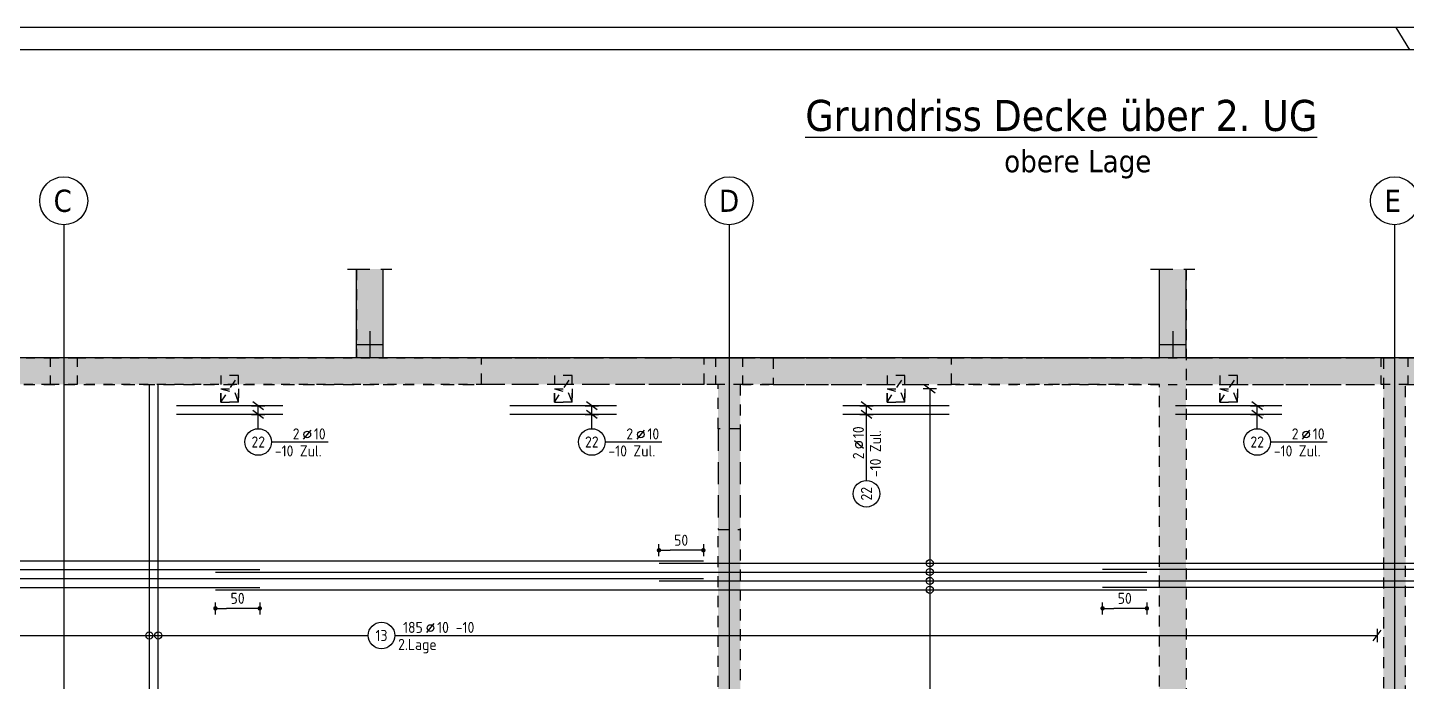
# Model space of a CAD drawing. Extents: x -4.3 to 79.3, y -6.3 to 34.2.
# Drawn here: x 14.15 to 29.69, y 22.33 to 29.7 of the extents above; entities that cross this region are included whole.
import ezdxf
from ezdxf.enums import TextEntityAlignment as Align

# ---------------------------------------------------------------- set-up
doc = ezdxf.new("R2010")
doc.units = 0
doc.header["$LTSCALE"] = 0.5
for name, pattern in [('AUSGEZOGEN', [1000.01, 1000, 0.01]), ('DASHED', [0.75, 0.5, -0.25]), ('DOT', [0.175, 0.05, -0.125]), ('HIDDEN2', [0.187, 0.125, -0.062]), ('PUNKT', [0.175, 0.05, -0.125]), ('STRICHLINIE', [0.75, 0.5, -0.25]), ('VERDECKT', [0.375, 0.25, -0.125])]:
    doc.linetypes.add(name, pattern=pattern)
for name, color, linetype in [('1.UG', 7, 'Continuous'), ('ACHSEN', 7, 'Continuous'), ('AFB', 7, 'Continuous'), ('AFU', 7, 'Continuous'), ('BETON', 7, 'Continuous'), ('Brüstung 1.UG', 7, 'Continuous'), ('DD', 7, 'Continuous'), ('DRUEBER', 7, 'Continuous'), ('grau_mittel', 7, 'Continuous'), ('HILFE', 7, 'Continuous'), ('MASSE', 7, 'Continuous'), ('RAHMEN', 7, 'Continuous'), ('RND', 7, 'Continuous'), ('SFP_Achsen', 7, 'Continuous'), ('TEXT', 7, 'Continuous'), ('VERDECKT', 7, 'Continuous'), ('VERDECKT2', 7, 'Continuous')]:
    doc.layers.add(name, color=color, linetype=linetype)
doc.styles.add('helv', font='tahoma.ttf')
doc.styles.add('txt', font='isocp.shx')
doc.linetypes.add('AFU_50M', pattern='A,0.45,["/",Standard,S=0.2,R=0,X=-0.01,Y=-0.1],0.07,["/",Standard,S=0.2,R=0,X=-0.01,Y=-0.1],0.45', length=0.97)
doc.dimstyles.new('DOT_I', dxfattribs={"dimscale": 0.5, "dimtxt": 0.25, "dimasz": 0.25, "dimexe": 0.1, "dimexo": 0.3, "dimgap": 0.1, "dimtad": 1, "dimdec": 3, "dimzin": 3, "dimtxsty": 'txt', "dimblk": 'DOT', "dimblk1": 'DOT', "dimblk2": 'DOT', "dimsah": 1, "dimcen": 0.1, "dimse1": 1, "dimse2": 1, "dimazin": 0, "dimtfac": 1, "dimtdec": 4, "dimtix": 1, "dimtmove": 2, "dimatfit": 3, "dimfxl": 0, "dimtvp": 1, "dimtolj": 1, "dimtzin": 0, "dimarcsym": 0})
pattern_1 = [(0, (-9.57269, -49.19887), (0.0396875, 0.079375), [0, -0.079375])]

# ---------------------------------------------------------------- blocks, each defined once
blk = doc.blocks.new('lei_gre')
at = {"layer": 'RND', "color": 7, "linetype": 'Continuous'}
for p, q in [((-0.09, -0.12), (0.09, 0.12)), ((0, 0.15), (0, -0.15))]:
    blk.add_line(p, q, dxfattribs=at)
blk = doc.blocks.new('DOT')
at = {"layer": 'MASSE', "color": 7, "linetype": 'Continuous'}
for p, q in [((0, 0), (-1, 0)), ((0, 0.54), (0, -0.54))]:
    blk.add_line(p, q, dxfattribs=at)
at = {"layer": 'MASSE', "color": 7, "linetype": 'Continuous', "const_width": 0.2}
blk.add_lwpolyline([(-0.1, 0, 1), (0.1, 0, 1)], format="xyb", close=True, dxfattribs=at)
blk = doc.blocks.new('*D25')
at = {"layer": 'Defpoints', "color": 0, "linetype": 'AUSGEZOGEN', "transparency": 16777216}
for p in [(21.264, 23.807), (21.264, 23.807), (21.764, 23.807)]:
    blk.add_point(p, dxfattribs=at)
at = {"layer": 'MASSE', "color": 0, "linetype": 'AUSGEZOGEN', "lineweight": -2, "transparency": 16777216}
blk.add_line((21.639, 23.807), (21.389, 23.807), dxfattribs=at)
at = {"layer": 'MASSE', "color": 0, "linetype": 'AUSGEZOGEN', "lineweight": -2, "transparency": 16777216, "xscale": 0.125, "yscale": 0.125, "zscale": 0.125, "rotation": 180}
blk.add_blockref('DOT', (21.264, 23.807), dxfattribs=at)
at = {"layer": 'MASSE', "color": 0, "linetype": 'AUSGEZOGEN', "lineweight": -2, "transparency": 16777216, "xscale": 0.125, "yscale": 0.125, "zscale": 0.125}
blk.add_blockref('DOT', (21.764, 23.807), dxfattribs=at)
at = {"layer": 'MASSE', "color": 0, "linetype": 'AUSGEZOGEN', "transparency": 16777216, "insert": (21.514, 23.92), "char_height": 0.125, "attachment_point": 5, "style": 'txt'}
blk.add_mtext('\\A1;50', dxfattribs=at)
blk = doc.blocks.new('RND_LEI')
at = {"layer": 'RND', "color": 7, "linetype": 'Continuous'}
blk.add_line((1.022, 0.066), (1.19, 0.27), dxfattribs=at)
for centre, radius in [((0, 0), 0.3), ((1.106, 0.168), 0.075)]:
    blk.add_circle(centre, radius, dxfattribs=at)
at = {"layer": 'RND', "color": 7, "linetype": 'Continuous', "style": 'txt'}
blk.add_attdef('POSL', text='', height=0.25, dxfattribs=at).set_placement((0, 0), align=Align.MIDDLE)
blk.add_attdef('ANZ', text='', height=0.25, dxfattribs=at).set_placement((0.931, 0.057), align=Align.RIGHT)
for tag, p in [('DUM', (1.253, 0.057)), ('ABSTD', (1.674, 0.057)), ('POSTXT', (0.374, -0.327))]:
    blk.add_attdef(tag, p, '', height=0.25, dxfattribs=at)
blk = doc.blocks.new('A1-35-0')
at = {"layer": 'RAHMEN'}
blk.add_line((118.9, 59.4), (0, 59.4), dxfattribs=at)
at = {"layer": 'RAHMEN', "color": 7, "linetype": 'Continuous'}
blk.add_line((59.14, 59.4), (59.45, 58.9), dxfattribs=at)
at = {"layer": 'RAHMEN', "color": 5}
blk.add_line((118.4, 58.9), (2, 58.9), dxfattribs=at)
blk = doc.blocks.new('*D76')
at = {"layer": 'Defpoints', "color": 0, "linetype": 'AUSGEZOGEN', "transparency": 16777216}
for p in [(16.264, 23.152), (16.264, 23.152), (16.764, 23.152)]:
    blk.add_point(p, dxfattribs=at)
at = {"layer": 'MASSE', "color": 0, "linetype": 'AUSGEZOGEN', "lineweight": -2, "transparency": 16777216}
blk.add_line((16.639, 23.152), (16.389, 23.152), dxfattribs=at)
at = {"layer": 'MASSE', "color": 0, "linetype": 'AUSGEZOGEN', "lineweight": -2, "transparency": 16777216, "xscale": 0.125, "yscale": 0.125, "zscale": 0.125, "rotation": 180}
blk.add_blockref('DOT', (16.264, 23.152), dxfattribs=at)
at = {"layer": 'MASSE', "color": 0, "linetype": 'AUSGEZOGEN', "lineweight": -2, "transparency": 16777216, "xscale": 0.125, "yscale": 0.125, "zscale": 0.125}
blk.add_blockref('DOT', (16.764, 23.152), dxfattribs=at)
at = {"layer": 'MASSE', "color": 0, "linetype": 'AUSGEZOGEN', "transparency": 16777216, "insert": (16.514, 23.265), "char_height": 0.125, "attachment_point": 5, "style": 'txt'}
blk.add_mtext('\\A1;50', dxfattribs=at)
blk = doc.blocks.new('*D77')
at = {"layer": 'Defpoints', "color": 0, "linetype": 'AUSGEZOGEN', "transparency": 16777216}
for p in [(26.264, 23.152), (26.264, 23.152), (26.764, 23.152)]:
    blk.add_point(p, dxfattribs=at)
at = {"layer": 'MASSE', "color": 0, "linetype": 'AUSGEZOGEN', "lineweight": -2, "transparency": 16777216}
blk.add_line((26.639, 23.152), (26.389, 23.152), dxfattribs=at)
at = {"layer": 'MASSE', "color": 0, "linetype": 'AUSGEZOGEN', "lineweight": -2, "transparency": 16777216, "xscale": 0.125, "yscale": 0.125, "zscale": 0.125, "rotation": 180}
blk.add_blockref('DOT', (26.264, 23.152), dxfattribs=at)
at = {"layer": 'MASSE', "color": 0, "linetype": 'AUSGEZOGEN', "lineweight": -2, "transparency": 16777216, "xscale": 0.125, "yscale": 0.125, "zscale": 0.125}
blk.add_blockref('DOT', (26.764, 23.152), dxfattribs=at)
at = {"layer": 'MASSE', "color": 0, "linetype": 'AUSGEZOGEN', "transparency": 16777216, "insert": (26.514, 23.265), "char_height": 0.125, "attachment_point": 5, "style": 'txt'}
blk.add_mtext('\\A1;50', dxfattribs=at)

msp = doc.modelspace()

# ---------------------------------------------------------------- hatches: boundary and pattern name
at = {"layer": '1.UG', "linetype": 'DOT'}
h = msp.add_hatch(dxfattribs=at)
h.set_pattern_fill('DOTS', scale=0.05, double=1)
h.set_pattern_definition(pattern_1)
h.paths.add_polyline_path([(32.3895, 13.9513), (32.3895, 13.7013), (33.9795, 13.7013), (33.9795, 11.7263), (32.3895, 11.7263), (32.3895, 11.4763), (37.1795, 11.4763), (37.1795, 12.1863), (36.9295, 12.1863), (36.9295, 11.7263), (34.2295, 11.7263), (34.2295, 13.7013), (36.9295, 13.7013), (36.9295, 13.2363), (37.1795, 13.2363), (37.1795, 14.101), (36.9295, 14.101), (36.9295, 13.9513)], flags=17)
h.paths.add_polyline_path([(13.3545, 11.4763), (13.3545, 11.7263), (9.5895, 11.7263), (9.5895, 11.4763)], flags=17)
h.paths.add_polyline_path([(4.6895, 13.8713), (4.6895, 25.6763), (8.1795, 25.6763), (8.1795, 17.7263), (9.5545, 17.7263), (9.5545, 17.9763), (8.4295, 17.9763), (8.4295, 25.6763), (10.6795, 25.6763), (10.6795, 24.4363), (10.9295, 24.4363), (10.9295, 25.9763), (4.5295, 25.9763), (4.5295, 18.9013), (4.4795, 18.9013), (4.4795, 14.1713), (4.0245, 14.1713), (4.0245, 13.8713)])
h.paths.add_polyline_path([(10.9295, 23.3013), (10.6795, 23.3013), (10.6795, 17.7263), (10.9295, 17.7263)])
h.paths.add_polyline_path([(43.1545, 11.7513), (43.1545, 11.4513), (43.4545, 11.4513), (43.4545, 11.7513)])
h.paths.add_polyline_path([(43.4545, 18.4763), (43.1545, 18.4763), (43.1545, 17.7263), (43.4545, 17.7263)])
h.paths.add_polyline_path([(43.4545, 25.9763), (36.9295, 25.9763), (36.9295, 24.4363), (37.1795, 24.4363), (37.1795, 25.6763), (39.4295, 25.6763), (39.4295, 17.9763), (38.3045, 17.9763), (38.3045, 17.7263), (39.6795, 17.7263), (39.6795, 25.6763), (43.1545, 25.6763), (43.1545, 20.9763), (43.4545, 20.9763)])
h.paths.add_polyline_path([(36.9295, 17.9763), (35.8795, 17.9763), (35.8795, 17.7263), (37.1795, 17.7263), (37.1795, 23.3013), (36.9295, 23.3013)])
h.paths.add_polyline_path([(34.2295, 17.7813), (34.4795, 17.7813), (34.4795, 18.4763), (34.2295, 18.4763)])
h.paths.add_polyline_path([(32.3795, 18.4763), (32.1295, 18.4763), (32.1295, 17.7813), (32.3795, 17.7813)])
h.paths.add_polyline_path([(30.7295, 18.4763), (30.4795, 18.4763), (30.4795, 17.7813), (30.7295, 17.7813)])
h.paths.add_polyline_path([(28.6295, 18.4763), (28.3795, 18.4763), (28.3795, 17.7813), (28.6295, 17.7813)])
h.paths.add_polyline_path([(26.7295, 17.7813), (26.9795, 17.7813), (26.9795, 18.4763), (26.7295, 18.4763)])
h.paths.add_polyline_path([(24.6295, 17.7813), (24.8795, 17.7813), (24.8795, 18.4763), (24.6295, 18.4763)])
h.paths.add_polyline_path([(22.9795, 17.7813), (23.2295, 17.7813), (23.2295, 18.4763), (22.9795, 18.4763)])
h.paths.add_polyline_path([(21.1295, 18.4763), (20.8795, 18.4763), (20.8795, 17.7813), (21.1295, 17.7813)])
h.paths.add_polyline_path([(19.2295, 17.7813), (19.4795, 17.7813), (19.4795, 18.4763), (19.2295, 18.4763)])
h.paths.add_polyline_path([(17.1295, 17.7813), (17.3795, 17.7813), (17.3795, 18.4763), (17.1295, 18.4763)])
h.paths.add_polyline_path([(15.7295, 18.4763), (15.4795, 18.4763), (15.4795, 17.7813), (15.7295, 17.7813)])
h.paths.add_polyline_path([(13.6295, 18.4763), (13.3795, 18.4763), (13.3795, 17.7813), (13.6295, 17.7813)])
h.paths.add_polyline_path([(14.7045, 25.9763), (14.4045, 25.9763), (14.4045, 25.6763), (14.7045, 25.6763)])
h.paths.add_polyline_path([(21.9045, 25.6763), (22.2045, 25.6763), (22.2045, 25.9763), (21.9045, 25.9763)])
h.paths.add_polyline_path([(29.7045, 25.9763), (29.4045, 25.9763), (29.4045, 25.6763), (29.7045, 25.6763)])
h.paths.add_polyline_path([(31.1045, 11.7263), (19.0295, 11.7263), (19.0295, 15.8513), (20.2295, 15.8513), (20.2295, 16.1013), (17.4645, 16.1013), (17.4645, 15.8513), (17.6145, 15.8513), (17.6145, 14.6613), (14.7645, 14.6613), (14.7645, 15.8513), (16.5795, 15.8513), (16.5795, 16.1013), (8.1795, 16.1013), (8.1795, 11.4763), (8.5795, 11.4763), (8.5795, 11.7263), (8.4295, 11.7263), (8.4295, 15.8513), (14.5145, 15.8513), (14.5145, 11.7263), (14.3645, 11.7263), (14.3645, 11.4763), (14.9145, 11.4763), (14.9145, 11.7263), (14.7645, 11.7263), (14.7645, 14.4113), (17.8645, 14.4113), (17.8645, 15.8513), (18.7795, 15.8513), (18.7795, 11.7263), (15.9245, 11.7263), (15.9245, 11.4763), (31.5045, 11.4763), (31.5045, 11.7263), (31.3545, 11.7263), (31.3545, 13.7013), (31.5045, 13.7013), (31.5045, 13.9513), (31.3545, 13.9513), (31.3545, 15.8513), (36.9295, 15.8513), (36.9295, 14.986), (37.1795, 14.986), (37.1795, 16.1013), (31.1045, 16.1013)])
h.paths.add_polyline_path([(4.4795, 10.4763), (4.6895, 10.4763), (4.6895, 11.8213), (4.0245, 11.8213), (4.0245, 11.5213), (4.4795, 11.5213)])
at = {"layer": 'Brüstung 1.UG', "linetype": 'DOT'}
h = msp.add_hatch(dxfattribs=at)
h.set_pattern_fill('DOTS', color=102, scale=0.05, double=1)
h.set_pattern_definition(pattern_1)
h.paths.add_polyline_path([(14.4045, 25.6763), (14.4045, 25.9763), (10.9295, 25.9763), (10.9295, 25.6763)])
h.paths.add_polyline_path([(21.9045, 25.6763), (21.9045, 25.9763), (14.7045, 25.9763), (14.7045, 25.6763)])
h.paths.add_polyline_path([(29.4045, 25.6763), (29.4045, 25.9763), (22.2045, 25.9763), (22.2045, 25.6763)])
h.paths.add_polyline_path([(36.9295, 25.6763), (36.9295, 25.9763), (29.7045, 25.9763), (29.7045, 25.6763)])
h.paths.add_polyline_path([(43.4545, 17.7263), (43.1545, 17.7263), (43.1545, 11.7513), (43.4545, 11.7513)])
h.paths.add_polyline_path([(43.1545, 10.4763), (43.4545, 10.4763), (43.4545, 11.4513), (43.1545, 11.4513)])
at = {"layer": 'grau_mittel'}
h = msp.add_hatch(color=61, dxfattribs=at)
h.paths.add_polyline_path([(11.7045, 14.2263), (11.7045, 13.9763), (13.7145, 13.9763), (13.7145, 14.2263)])
h.paths.add_polyline_path([(20.7295, 14.2263), (20.7295, 13.9763), (22.6795, 13.9763), (22.6795, 14.2263), (22.1795, 14.2263), (22.1795, 18.4313), (21.9295, 18.4313), (21.9295, 14.2263)])
h.paths.add_polyline_path([(17.6145, 14.2263), (17.6145, 14.1613), (17.3645, 14.1613), (17.3645, 14.2263), (15.0145, 14.2263), (15.0145, 14.1613), (14.7645, 14.1613), (14.7645, 14.2263), (13.7145, 14.2263), (13.7145, 13.9763), (20.1295, 13.9763), (20.1295, 14.2263)])
h.paths.add_polyline_path([(26.9045, 21.3712), (27.2045, 21.3712), (27.2045, 26.9763), (26.9045, 26.9763), (26.9045, 25.9763), (24.5595, 25.9763), (24.5595, 25.6763), (26.9045, 25.6763)])
h.paths.add_polyline_path([(27.2045, 20.7712), (26.9045, 20.7712), (26.9045, 14.2263), (23.2795, 14.2263), (23.2795, 13.9763), (27.2045, 13.9763)])
for points in [[(18.1545, 26.9763), (17.8545, 26.9763), (17.8545, 26.2213), (18.1545, 26.2213)], [(27.2045, 25.9763), (27.2045, 25.6763), (29.4295, 25.6763), (29.4295, 25.9763)]]:
    msp.add_hatch(color=61, dxfattribs=at).paths.add_polyline_path(points)
h = msp.add_hatch(color=61, dxfattribs=at)
h.paths.add_polyline_path([(10.6545, 24.6763), (10.9545, 24.6763), (10.9545, 25.6763), (19.2645, 25.6763), (19.2645, 25.9763), (18.1545, 25.9763), (18.1545, 26.2213), (17.8545, 26.2213), (17.8545, 25.9763), (10.6545, 25.9763)])
h.paths.add_polyline_path([(10.9545, 24.0762), (10.6545, 24.0762), (10.6545, 13.9763), (11.7045, 13.9763), (11.7045, 14.2263), (10.9545, 14.2263)])
h = msp.add_hatch(color=61, dxfattribs=at)
h.paths.add_polyline_path([(37.6895, 21.7263), (37.6895, 21.4763), (37.7995, 21.4763), (37.7995, 21.7263)])
h.paths.add_polyline_path([(16.9295, 10.4763), (17.1795, 10.4763), (17.1795, 11.4763), (17.4145, 11.4763), (17.4145, 11.7263), (16.7945, 11.7263), (16.7945, 11.4763), (16.9295, 11.4763)])
h.paths.add_polyline_path([(8.1795, 17.1262), (8.4295, 17.1262), (8.4295, 17.3163), (8.1795, 17.3163)])
h.paths.add_polyline_path([(8.4295, 16.9262), (8.1795, 16.9262), (8.1795, 15.8013), (4.7545, 15.8013), (4.7545, 18.6513), (8.1795, 18.6513), (8.1795, 18.4513), (8.4295, 18.4513), (8.4295, 19.0513), (8.1795, 19.0513), (8.1795, 18.9013), (4.7545, 18.9013), (4.7545, 25.6763), (8.1795, 25.6763), (8.1795, 20.5513), (8.4295, 20.5513), (8.4295, 25.9763), (4.4545, 25.9763), (4.4545, 18.9013), (4.4045, 18.9013), (4.4045, 10.4763), (4.7545, 10.4763), (4.7545, 11.4763), (8.5495, 11.4763), (8.5495, 11.7263), (8.4295, 11.7263), (8.4295, 12.4713), (8.1795, 12.4713), (8.1795, 11.7263), (4.7545, 11.7263), (4.7545, 15.5513), (8.1795, 15.5513), (8.1795, 14.4813), (8.4295, 14.4813)])
h.paths.add_polyline_path([(11.4295, 11.7263), (11.4295, 11.4763), (14.7845, 11.4763), (14.7845, 11.7263)])
h.paths.add_polyline_path([(11.1295, 11.4763), (11.1295, 11.7263), (10.5595, 11.7263), (10.5595, 11.4763), (10.6795, 11.4763), (10.6795, 10.4763), (10.9295, 10.4763), (10.9295, 11.4763)])
h.paths.add_polyline_path([(19.6245, 11.4763), (19.6245, 11.7263), (19.4245, 11.7263), (19.4245, 11.4763)])
h.paths.add_polyline_path([(27.2845, 11.4763), (27.2845, 11.7263), (19.9244, 11.7263), (19.9244, 11.4763)])
h.paths.add_polyline_path([(31.7545, 13.7013), (32.1545, 13.7013), (32.1545, 13.9513), (32.0045, 13.9513), (32.0045, 15.6512), (31.7545, 15.6512)])
h.paths.add_polyline_path([(34.2295, 13.5012), (33.9795, 13.5012), (33.9795, 11.7263), (32.0045, 11.7263), (32.0045, 13.5011), (31.7545, 13.5011), (31.7545, 11.7263), (29.6795, 11.7263), (29.6795, 12.3463), (29.4295, 12.3463), (29.4295, 11.7263), (27.5845, 11.7263), (27.5845, 11.4763), (30.0545, 11.4763), (30.0545, 10.4763), (30.3045, 10.4763), (30.3045, 11.4763), (36.9295, 11.4763), (36.9295, 10.4763), (37.1795, 10.4763), (37.1795, 12.1863), (36.9295, 12.1863), (36.9295, 11.7263), (34.2295, 11.7263)])
h.paths.add_polyline_path([(36.7795, 16.1013), (36.7795, 15.8513), (36.9295, 15.8513), (36.9295, 14.9863), (37.1795, 14.9863), (37.1795, 16.1013)])
h.paths.add_polyline_path([(37.1795, 13.4862), (37.0995, 13.4862), (37.0995, 13.6362), (37.1795, 13.6362), (37.1795, 14.1013), (36.9295, 14.1013), (36.9295, 13.9513), (34.2295, 13.9512), (34.2295, 15.8513), (36.5295, 15.8513), (36.5295, 16.1013), (33.0395, 16.1013), (33.0395, 15.8513), (33.9795, 15.8512), (33.9795, 13.9513), (33.0395, 13.9513), (33.0395, 13.7013), (36.9295, 13.7013), (36.9295, 13.2363), (37.1795, 13.2363)])
h.paths.add_polyline_path([(36.5295, 18.3513), (36.5295, 18.6013), (35.7495, 18.6013), (35.7495, 18.3513)])
h.paths.add_polyline_path([(36.8295, 18.6013), (36.8295, 18.3513), (37.7995, 18.3513), (37.7995, 18.6013), (37.1795, 18.6013), (37.1795, 20.2463), (36.9295, 20.2463), (36.9295, 18.6013)])
h.paths.add_polyline_path([(29.9795, 18.6013), (29.9795, 18.3513), (30.8645, 18.3513), (30.8645, 18.6013)])
h.paths.add_polyline_path([(32.1545, 16.1013), (29.4295, 16.1013), (29.4295, 13.3563), (29.6795, 13.3563), (29.6795, 15.8513), (31.7545, 15.8513), (31.7545, 15.8512), (32.0045, 15.8512), (32.0045, 15.8513), (32.1545, 15.8513)])
h.paths.add_polyline_path([(31.5595, 25.7762), (31.5595, 25.6763), (35.0495, 25.6763), (35.0495, 25.7762), (35.2495, 25.7762), (35.2495, 25.6763), (36.9295, 25.6763), (36.9295, 20.5463), (37.1795, 20.5463), (37.1795, 21.4763), (37.5895, 21.4763), (37.5895, 21.7263), (37.1795, 21.7263), (37.1795, 25.6763), (39.4295, 25.6763), (39.4295, 21.7263), (38.8095, 21.7263), (38.8095, 21.4763), (39.4295, 21.4763), (39.4295, 18.6013), (38.8095, 18.6013), (38.8095, 18.3513), (39.4295, 18.3513), (39.4295, 18.1513), (39.6795, 18.1513), (39.6795, 25.6763), (43.1545, 25.6763), (43.1545, 16.5013), (39.6795, 16.5013), (39.6795, 16.6513), (39.4295, 16.6513), (39.4295, 15.2513), (39.6795, 15.2513), (39.6795, 15.6263), (39.5795, 15.6263), (39.5795, 15.9763), (39.6795, 15.9763), (39.6795, 16.2513), (43.1545, 16.2513), (43.1545, 11.4263), (39.6795, 11.4263), (39.6795, 12.2263), (39.4295, 12.2263), (39.4295, 11.0263), (39.6795, 11.0263), (39.6795, 11.1763), (43.1545, 11.1763), (43.1545, 10.4763), (43.4545, 10.4763), (43.4545, 25.9763), (29.4295, 25.9763), (29.4295, 17.8813), (29.6795, 17.8813), (29.6795, 25.6763), (31.3595, 25.6763), (31.3595, 25.7762)])
h = msp.add_hatch(color=61, dxfattribs=at)
h.paths.add_polyline_path([(19.2645, 25.9763), (19.2645, 25.6763), (21.7745, 25.6763), (21.7745, 25.9763)])
h.paths.add_polyline_path([(22.1795, 25.6763), (22.5495, 25.6763), (22.5495, 25.9763), (21.7745, 25.9763), (21.7745, 25.6763), (21.9295, 25.6763), (21.9295, 25.1763), (22.1795, 25.1763)])
h.paths.add_polyline_path([(24.5595, 25.6763), (24.5595, 25.9763), (22.5495, 25.9763), (22.5495, 25.6763)])
h = msp.add_hatch(color=61, dxfattribs=at)
h.paths.add_polyline_path([(22.1795, 19.5663), (21.9295, 19.5663), (21.9295, 18.4313), (22.1795, 18.4313)])
h.paths.add_polyline_path([(22.1795, 24.0413), (21.9295, 24.0413), (21.9295, 19.5663), (22.1795, 19.5663)])
h.paths.add_polyline_path([(22.1795, 25.1763), (21.9295, 25.1763), (21.9295, 24.0413), (22.1795, 24.0413)])

# ---------------------------------------------------------------- linework, layer by layer
at = {"layer": '1.UG', "color": 7, "linetype": 'PUNKT', "lineweight": -2}
for points in [[(14.4045, 25.9763), (14.7045, 25.9763), (14.7045, 25.6763), (14.4045, 25.6763)], [(21.9045, 25.9763), (22.2045, 25.9763), (22.2045, 25.6763), (21.9045, 25.6763)], [(29.4045, 25.9763), (29.7045, 25.9763), (29.7045, 25.6763), (29.4045, 25.6763)]]:
    msp.add_lwpolyline(points, close=True, dxfattribs=at)
at = {"layer": 'ACHSEN', "color": 140, "linetype": 'AUSGEZOGEN'}
for p, q in [((14.5545, 27.4763), (14.5545, 10.4763)), ((22.0545, 27.4763), (22.0545, 10.4763)), ((29.5545, 27.4763), (29.5545, 10.4763)), ((43.4545, 25.9763), (2.2545, 25.9763))]:
    msp.add_line(p, q, dxfattribs=at)
at = {"layer": 'AFB', "color": 1, "linetype": 'AUSGEZOGEN'}
for p, q in [((18.0045, 26.2763), (18.0045, 25.9763)), ((27.0545, 26.2763), (27.0545, 25.9763))]:
    msp.add_line(p, q, dxfattribs=at)
at = {"layer": 'AFU', "color": 8, "linetype": 'AFU_50M'}
for p, q in [((17.8545, 26.1263), (18.1545, 26.1263)), ((26.9045, 26.1263), (27.2045, 26.1263))]:
    msp.add_line(p, q, dxfattribs=at)
at = {"layer": 'BETON', "color": 6, "linetype": 'AUSGEZOGEN'}
for p, q in [((17.8545, 25.9763), (17.8545, 26.9763)), ((18.1545, 25.9763), (18.1545, 26.9763)), ((26.9045, 25.9763), (26.9045, 26.9763)), ((27.2045, 25.9763), (27.2045, 26.9763)), ((17.8545, 25.9763), (4.4545, 25.9763)), ((26.9045, 25.9763), (18.1545, 25.9763)), ((43.4545, 25.9763), (27.2045, 25.9763))]:
    msp.add_line(p, q, dxfattribs=at)
at = {"layer": 'Brüstung 1.UG', "color": 102, "linetype": 'DOT'}
for p, q in [((10.9295, 25.9763), (14.4045, 25.9763)), ((14.7045, 25.9763), (21.9045, 25.9763)), ((22.2045, 25.9763), (29.4045, 25.9763)), ((14.4045, 25.6763), (10.9295, 25.6763)), ((21.9045, 25.6763), (14.7045, 25.6763)), ((22.2045, 25.6763), (29.4045, 25.6763))]:
    msp.add_line(p, q, dxfattribs=at)
at = {"layer": 'DD', "color": 7, "linetype": 'HIDDEN2'}
for p, q in [((16.3245, 25.6263), (16.4812, 25.5861)), ((16.4812, 25.5861), (16.5245, 25.4763)), ((20.0845, 25.6263), (20.2412, 25.5861)), ((20.2412, 25.5861), (20.2845, 25.4763)), ((23.8344, 25.6263), (23.9912, 25.5861)), ((23.9912, 25.5861), (24.0344, 25.4763)), ((27.5845, 25.6263), (27.7412, 25.5861)), ((27.7412, 25.5861), (27.7845, 25.4763))]:
    msp.add_line(p, q, dxfattribs=at)
for points in [[(16.3245, 25.6263), (16.5245, 25.6263), (16.5245, 25.4763), (16.3245, 25.4763)], [(20.0845, 25.6263), (20.2845, 25.6263), (20.2845, 25.4763), (20.0845, 25.4763)], [(23.8344, 25.6263), (24.0344, 25.6263), (24.0344, 25.4763), (23.8344, 25.4763)], [(27.5845, 25.6263), (27.7845, 25.6263), (27.7845, 25.4763), (27.5845, 25.4763)]]:
    msp.add_lwpolyline(points, close=True, dxfattribs=at)
at = {"layer": 'DRUEBER', "color": 7, "linetype": 'PUNKT'}
for p, q in [((16.3245, 25.4763), (16.5245, 25.7763)), ((20.0845, 25.4763), (20.2845, 25.7763)), ((23.8344, 25.4763), (24.0344, 25.7763)), ((27.5845, 25.4763), (27.7845, 25.7763))]:
    msp.add_line(p, q, dxfattribs=at)
for points in [[(16.3245, 25.4763), (16.5245, 25.4763), (16.5245, 25.7763), (16.3245, 25.7763)], [(20.0845, 25.4763), (20.2845, 25.4763), (20.2845, 25.7763), (20.0845, 25.7763)], [(23.8344, 25.4763), (24.0344, 25.4763), (24.0344, 25.7763), (23.8344, 25.7763)], [(27.5845, 25.4763), (27.7845, 25.4763), (27.7845, 25.7763), (27.5845, 25.7763)]]:
    msp.add_lwpolyline(points, close=True, dxfattribs=at)
at = {"layer": 'HILFE', "color": 102, "linetype": 'DASHED'}
for p, q in [((17.7545, 26.9763), (18.2545, 26.9763)), ((26.8045, 26.9763), (27.3045, 26.9763))]:
    msp.add_line(p, q, dxfattribs=at)
at = {"layer": 'RND', "color": 7, "linetype": 'AUSGEZOGEN'}
for p, q in [((24.3157, 25.6258), (24.3157, 20.9539)), ((23.6024, 24.5943), (23.6024, 25.2343)), ((16.8969, 25.0277), (17.5369, 25.0277)), ((20.6569, 25.0277), (21.2969, 25.0277)), ((28.1569, 25.0277), (28.7969, 25.0277)), ((11.0034, 22.8463), (17.9863, 22.8463)), ((18.2863, 22.8463), (29.3605, 22.8463))]:
    msp.add_line(p, q, dxfattribs=at)
at = {"layer": 'RND', "color": 102, "linetype": 'AUSGEZOGEN'}
for p, q in [((16.7469, 25.1777), (16.7469, 25.4369)), ((20.5069, 25.1777), (20.5069, 25.4369)), ((23.6024, 25.2343), (23.6024, 25.4369)), ((28.0069, 25.1777), (28.0069, 25.4369))]:
    msp.add_line(p, q, dxfattribs=at)
at = {"layer": 'RND', "color": 1, "linetype": 'AUSGEZOGEN'}
for points in [[(15.5197, 19.5763), (15.5197, 25.6763)], [(15.6197, 19.5763), (15.6197, 25.6763)], [(17.0245, 25.4369), (15.8245, 25.4369)], [(17.0245, 25.3369), (15.8245, 25.3369)], [(20.7845, 25.4369), (19.5845, 25.4369)], [(20.7845, 25.3369), (19.5845, 25.3369)], [(24.5344, 25.4369), (23.3344, 25.4369)], [(24.5344, 25.3369), (23.3344, 25.3369)], [(28.2845, 25.4369), (27.0845, 25.4369)], [(28.2845, 25.3369), (27.0845, 25.3369)], [(11.2645, 23.6884), (21.7645, 23.6884)], [(21.2645, 23.6612), (31.7645, 23.6612)], [(11.2645, 23.5884), (16.7645, 23.5884)], [(11.2645, 23.4884), (21.7645, 23.4884)], [(16.2645, 23.5612), (26.7645, 23.5612)], [(36.7645, 23.5884), (26.2645, 23.5884)], [(11.2645, 23.3884), (16.7645, 23.3884)], [(16.2645, 23.3612), (26.7645, 23.3612)], [(21.2645, 23.4612), (31.7645, 23.4612)], [(36.7645, 23.3884), (26.2645, 23.3884)]]:
    msp.add_lwpolyline(points, dxfattribs=at)
at = {"layer": 'RND', "color": 7, "linetype": 'AUSGEZOGEN'}
for centre in [(24.3157, 23.6612), (24.3157, 23.5612), (24.3157, 23.4612), (24.3157, 23.3612), (15.5197, 22.8463), (15.6197, 22.8463)]:
    msp.add_circle(centre, 0.04, dxfattribs=at)
at = {"layer": 'SFP_Achsen', "color": 7, "linetype": 'AUSGEZOGEN'}
for centre in [(14.5545, 27.7467), (22.0545, 27.7467), (29.5545, 27.7467)]:
    msp.add_circle(centre, 0.2705, dxfattribs=at)
at = {"layer": 'VERDECKT', "color": 7, "linetype": 'VERDECKT', "lineweight": -2}
for p, q in [((17.8545, 26.9763), (17.8545, 25.9763)), ((18.1545, 25.9763), (18.1545, 26.9763)), ((26.9045, 25.9763), (26.9045, 26.9763)), ((27.2045, 26.9763), (27.2045, 21.3712)), ((17.8545, 25.9763), (10.6545, 25.9763)), ((19.2645, 25.9763), (18.1545, 25.9763)), ((19.2645, 25.6763), (19.2645, 25.9763)), ((21.7745, 25.9763), (22.5495, 25.9763)), ((21.7745, 25.6763), (21.7745, 25.9763)), ((22.5495, 25.9763), (22.5495, 25.6763)), ((24.5595, 25.9763), (26.9045, 25.9763)), ((24.5595, 25.6763), (24.5595, 25.9763)), ((29.4295, 25.9763), (29.4295, 17.8813)), ((29.4295, 25.9763), (43.4545, 25.9763)), ((10.9545, 25.6763), (19.2645, 25.6763)), ((21.9295, 25.6763), (21.7745, 25.6763)), ((21.9295, 25.1763), (21.9295, 25.6763)), ((22.5495, 25.6763), (22.1795, 25.6763)), ((22.1795, 25.6763), (22.1795, 25.1763)), ((26.9045, 25.6763), (24.5595, 25.6763)), ((26.9045, 21.3712), (26.9045, 25.6763)), ((29.6795, 17.8813), (29.6795, 25.6763)), ((29.6795, 25.6763), (31.3595, 25.6763)), ((22.1795, 25.1763), (21.9295, 25.1763)), ((21.9295, 24.0413), (22.1795, 24.0413)), ((21.9295, 19.5663), (21.9295, 24.0413)), ((22.1795, 24.0413), (22.1795, 19.5663))]:
    msp.add_line(p, q, dxfattribs=at)
at = {"layer": 'VERDECKT2', "color": 7, "linetype": 'STRICHLINIE', "lineweight": -2}
for p, q in [((19.2645, 25.9763), (21.7745, 25.9763)), ((22.5495, 25.9763), (24.5595, 25.9763)), ((27.2045, 25.9763), (29.4295, 25.9763)), ((21.7745, 25.6763), (19.2645, 25.6763)), ((22.5495, 25.6763), (24.5595, 25.6763)), ((27.2045, 25.6763), (29.4295, 25.6763)), ((21.9295, 25.1763), (21.9295, 24.0413)), ((22.1795, 25.1763), (22.1795, 24.0413))]:
    msp.add_line(p, q, dxfattribs=at)

# ---------------------------------------------------------------- block references
at = {"layer": 'RAHMEN', "color": 191, "linetype": 'AUSGEZOGEN', "xscale": 0.5, "yscale": 0.5, "zscale": 0.5}
msp.add_blockref('A1-35-0', (0, 0), dxfattribs=at)
at = {"layer": 'RND', "color": 7, "linetype": 'AUSGEZOGEN', "xscale": 0.5, "yscale": 0.5, "zscale": 0.5}
for p, rotation in [((24.3157, 25.6258), 270), ((16.7469, 25.4369), 90), ((16.7469, 25.3369), 90), ((20.5069, 25.4369), 90), ((20.5069, 25.3369), 90), ((23.6024, 25.4369), 90), ((23.6024, 25.3369), 90), ((28.0069, 25.4369), 90), ((28.0069, 25.3369), 90)]:
    msp.add_blockref('lei_gre', p, dxfattribs=dict(at, rotation=rotation))
for p, values in [((16.7469, 25.0277), {'POSL': '22', 'DUM': '10', 'ANZ': '2', 'POSTXT': '-10 Zul.'}), ((20.5069, 25.0277), {'POSL': '22', 'DUM': '10', 'ANZ': '2', 'POSTXT': '-10 Zul.'}), ((28.0069, 25.0277), {'POSL': '22', 'DUM': '10', 'ANZ': '2', 'POSTXT': '-10 Zul.'}), ((18.1363, 22.8463), {'POSL': '13', 'DUM': '10', 'ANZ': '185', 'ABSTD': '-10', 'POSTXT': '2.Lage'})]:
    msp.add_blockref('RND_LEI', p, dxfattribs=at).add_auto_attribs(values)
at = {"layer": 'RND', "color": 7, "linetype": 'AUSGEZOGEN', "xscale": 0.5, "yscale": 0.5, "zscale": 0.5, "rotation": 90}
msp.add_blockref('RND_LEI', (23.6024, 24.4443), dxfattribs=at).add_auto_attribs({'POSL': '22', 'DUM': '10', 'ANZ': '2', 'POSTXT': '-10 Zul.'})
at = {"layer": 'RND', "color": 7, "linetype": 'AUSGEZOGEN', "xscale": 0.5, "yscale": 0.5, "zscale": 0.5}
msp.add_blockref('lei_gre', (29.3605, 22.8463), dxfattribs=at)

# ---------------------------------------------------------------- texts
at = {"layer": 'SFP_Achsen', "color": 6, "linetype": 'AUSGEZOGEN', "style": 'helv'}
for s, p in [('C', (14.4404, 27.6223)), ('D', (21.9404, 27.6223)), ('E', (29.4404, 27.6223))]:
    msp.add_text(s, height=0.25, dxfattribs=at).set_placement(p)
at = {"layer": 'TEXT', "color": 5, "linetype": 'AUSGEZOGEN', "style": 'helv'}
msp.add_text('%%UGrundriss Decke über 2. UG', height=0.35, dxfattribs=at).set_placement((22.9135, 28.5347))
at = {"layer": 'TEXT', "color": 6, "linetype": 'AUSGEZOGEN', "style": 'helv'}
msp.add_text('obere Lage', height=0.25, dxfattribs=at).set_placement((25.1551, 28.0688))

# ---------------------------------------------------------------- dimensions: what is measured, and where the dimension line sits
at = {"layer": 'MASSE', "color": 7, "linetype": 'AUSGEZOGEN'}
for base, p1, p2, picture, middle in [((21.2645, 23.8073), (21.7645, 23.8073), (21.2645, 23.8073), '*D25', (21.5145, 23.9198)), ((16.2645, 23.1522), (16.7645, 23.1522), (16.2645, 23.1522), '*D76', (16.5145, 23.2647)), ((26.2645, 23.1522), (26.7645, 23.1522), (26.2645, 23.1522), '*D77', (26.5145, 23.2647))]:
    dim = msp.add_linear_dim(base=base, p1=p1, p2=p2, dimstyle='DOT_I', override={"dimdec": 0, "dimlfac": 100}, dxfattribs=at)
    dim.commit()
    dim.dimension.update_dxf_attribs({"geometry": picture, "text_midpoint": middle})

doc.saveas('drawing.dxf')
